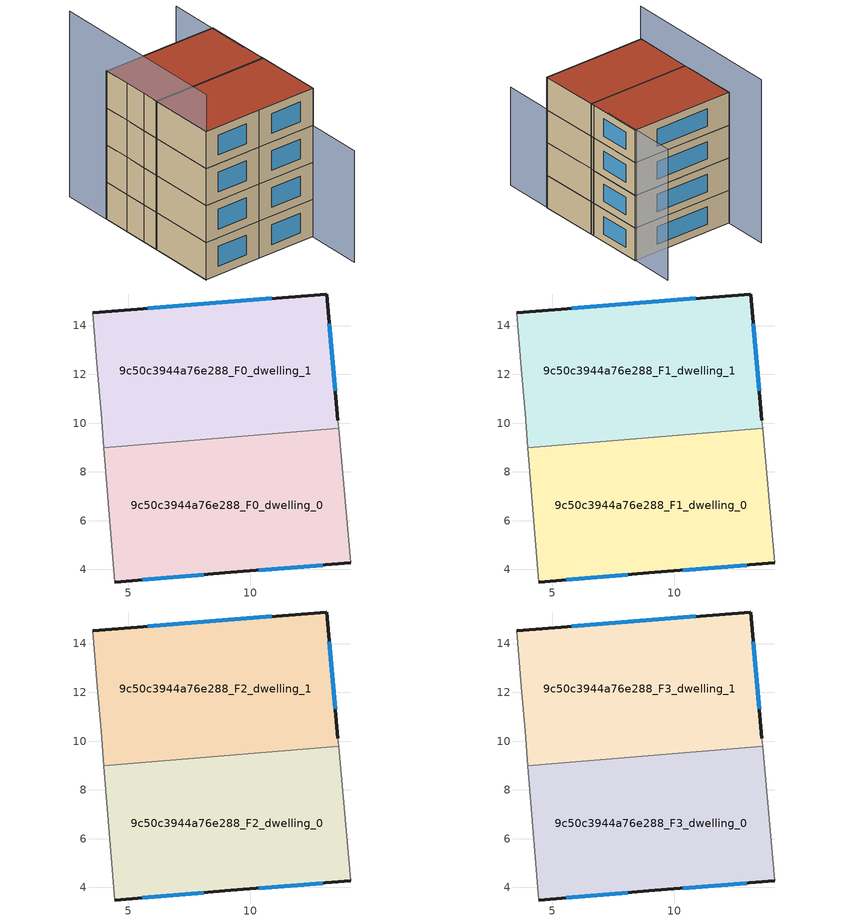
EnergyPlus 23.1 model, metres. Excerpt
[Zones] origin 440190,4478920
9c50c3944a76e288_F0_dwelling_0
 floor ground (EU_floor_Construction): 14.13,4.28 13.63,9.78 4.01,8.99 4.45,3.49 9.21,3.88 z0
 wall outside (EU_wall_Construction): 14.13,4.28 9.21,3.88 4.45,3.49 z0:3
 wall adiabatic (EU_wall_Construction): 13.63,9.78 14.13,4.28 / 4.45,3.49 4.01,8.99 z0:3
 wall to 9c50c3944a76e288_F0_dwelling_1 (EU_wall_Construction): 4,8.99 13.63,9.78 z0:3
 window (EU_Window_Construction): 12.98,4.18 10.36,3.97 / 8.1,3.79 5.57,3.58 z0.7:2.3
9c50c3944a76e288_F0_dwelling_1
 floor ground (EU_floor_Construction): 13.63,9.78 13.6,10.12 13.14,15.29 3.55,14.53 3.73,12.24 3.89,10.39 4.01,8.99 z0
 wall outside (EU_wall_Construction): 3.55,14.53 13.14,15.29 13.6,10.12 z0:3
 wall adiabatic (EU_wall_Construction): 13.6,10.12 13.63,9.78 / 4.01,8.99 3.89,10.39 3.73,12.24 3.55,14.53 z0:3
 window (EU_Window_Construction): 5.79,14.71 10.89,15.11 / 13.24,14.08 13.49,11.33 z0.7:2.3
9c50c3944a76e288_F1_dwelling_0
 floor to 9c50c3944a76e288_F0_dwelling_0 (EU_floor_Construction): 14.13,4.28 13.63,9.78 4,8.99 4.45,3.49 9.21,3.88 z3
 wall outside (EU_wall_Construction): 14.13,4.28 9.21,3.88 4.45,3.49 z3:6
 wall adiabatic (EU_wall_Construction): 13.63,9.78 14.13,4.28 / 4.45,3.49 4.01,8.99 z3:6
 wall to 9c50c3944a76e288_F1_dwelling_1 (EU_wall_Construction): 4,8.99 13.63,9.78 z3:6
 window (EU_Window_Construction): 12.98,4.18 10.36,3.97 / 8.1,3.79 5.57,3.58 z3.7:5.3
9c50c3944a76e288_F1_dwelling_1
 floor to 9c50c3944a76e288_F0_dwelling_1 (EU_floor_Construction): 13.63,9.78 13.6,10.12 13.14,15.29 3.55,14.53 3.73,12.24 3.89,10.39 4,8.99 z3
 wall outside (EU_wall_Construction): 3.55,14.53 13.14,15.29 13.6,10.12 z3:6
 wall adiabatic (EU_wall_Construction): 13.6,10.12 13.63,9.78 / 4.01,8.99 3.89,10.39 3.73,12.24 3.55,14.53 z3:6
 window (EU_Window_Construction): 5.79,14.71 10.89,15.11 / 13.24,14.08 13.49,11.33 z3.7:5.3
9c50c3944a76e288_F2_dwelling_0
 floor to 9c50c3944a76e288_F1_dwelling_0 (EU_floor_Construction): 14.13,4.28 13.63,9.78 4,8.99 4.45,3.49 9.21,3.88 z6
 wall outside (EU_wall_Construction): 14.13,4.28 9.21,3.88 4.45,3.49 z6:9
 wall adiabatic (EU_wall_Construction): 13.63,9.78 14.13,4.28 / 4.45,3.49 4.01,8.99 z6:9
 wall to 9c50c3944a76e288_F2_dwelling_1 (EU_wall_Construction): 4,8.99 13.63,9.78 z6:9
 window (EU_Window_Construction): 12.98,4.18 10.36,3.97 / 8.1,3.79 5.57,3.58 z6.7:8.3
9c50c3944a76e288_F2_dwelling_1
 floor to 9c50c3944a76e288_F1_dwelling_1 (EU_floor_Construction): 13.63,9.78 13.6,10.12 13.14,15.29 3.55,14.53 3.73,12.24 3.89,10.39 4,8.99 z6
 wall outside (EU_wall_Construction): 3.55,14.53 13.14,15.29 13.6,10.12 z6:9
 wall adiabatic (EU_wall_Construction): 13.6,10.12 13.63,9.78 / 4.01,8.99 3.89,10.39 3.73,12.24 3.55,14.53 z6:9
 window (EU_Window_Construction): 5.79,14.71 10.89,15.11 / 13.24,14.08 13.49,11.33 z6.7:8.3
9c50c3944a76e288_F3_dwelling_0
 floor to 9c50c3944a76e288_F2_dwelling_0 (EU_floor_Construction): 14.13,4.28 13.63,9.78 4,8.99 4.45,3.49 9.21,3.88 z9
 wall outside (EU_wall_Construction): 14.13,4.28 9.21,3.88 4.45,3.49 z9:12
 wall adiabatic (EU_wall_Construction): 13.63,9.78 14.13,4.28 / 4.45,3.49 4.01,8.99 z9:12
 wall to 9c50c3944a76e288_F3_dwelling_1 (EU_wall_Construction): 4,8.99 13.63,9.78 z9:12
 window (EU_Window_Construction): 12.98,4.18 10.36,3.97 / 8.1,3.79 5.57,3.58 z9.7:11.3
 roof outside (EU_roof_Construction): 13.63,9.78 14.13,4.28 9.21,3.88 4.45,3.49 4.01,8.99 z12
9c50c3944a76e288_F3_dwelling_1
 floor to 9c50c3944a76e288_F2_dwelling_1 (EU_floor_Construction): 13.63,9.78 13.6,10.12 13.14,15.29 3.55,14.53 3.73,12.24 3.89,10.39 4,8.99 z9
 wall outside (EU_wall_Construction): 3.55,14.53 13.14,15.29 13.6,10.12 z9:12
 wall adiabatic (EU_wall_Construction): 13.6,10.12 13.63,9.78 / 4.01,8.99 3.89,10.39 3.73,12.24 3.55,14.53 z9:12
 window (EU_Window_Construction): 5.79,14.71 10.89,15.11 / 13.24,14.08 13.49,11.33 z9.7:11.3
 roof outside (EU_roof_Construction): 13.14,15.29 13.6,10.12 13.63,9.78 4.01,8.99 3.89,10.39 3.73,12.24 3.55,14.53 z12
shading: 13.34,11.82 12.76,19.28 z0:12; 14.45,-0.35 13.6,10.12 z0:9; 3.22,18.6 4.46,3.45 z0:15
[Building]
EU S2 Campaign: North Axis=0; Terrain=City; Solar Distribution=FullExterior
[Site:Location]
Madrid: Latitude=40.5; Longitude=-3.5; Time Zone=1; Elevation=609
[SizingPeriod:WeatherFileDays]
AnnualSizingPeriod: Begin Month=1; Begin Day of Month=1; End Month=12; End Day of Month=31; Day of Week for Start Day=Monday; Use Weather File Daylight Saving Period=No; Use Weather File Rain and Snow Indicators=No
[MATERIAL]
EU_InternalMass_Material: Roughness=MediumRough; Thickness=0.1; Conductivity=1; Density=1800; Specific Heat=900; Thermal Absorptance=0.9; Solar Absorptance=0.7; Visible Absorptance=0.7
[MATERIAL:NOMASS] Roughness=MediumRough; Thermal Absorptance=0.9; Solar Absorptance=0.7; Visible Absorptance=0.7
Name | Thermal Resistance
EU_wall_NoMass | 0.419739
EU_roof_NoMass | 0.352165
EU_floor_NoMass | 0.608284
[WINDOWMATERIAL:SIMPLEGLAZINGSYSTEM]
EU_Window_SimpleGlazing: UFactor=4.8352; Solar Heat Gain Coefficient=0.85; Visible Transmittance=0.85
[CONSTRUCTION]
EU_wall_Construction: EU_wall_NoMass
EU_roof_Construction: EU_roof_NoMass
EU_floor_Construction: EU_floor_NoMass
EU_InternalMass_Construction: EU_InternalMass_Material
EU_Window_Construction: EU_Window_SimpleGlazing
[ZONE] Type=1; Multiplier=1; Ceiling Height=autocalculate; Floor Area=autocalculate; Part of Total Floor Area=Yes
Name | Volume
9c50c3944a76e288_F0_dwelling_0 | 160.318
9c50c3944a76e288_F1_dwelling_0; 9c50c3944a76e288_F2_dwelling_0; 9c50c3944a76e288_F3_dwelling_0 | 160.317
9c50c3944a76e288_F0_dwelling_1 | 160.335
9c50c3944a76e288_F1_dwelling_1; 9c50c3944a76e288_F2_dwelling_1; 9c50c3944a76e288_F3_dwelling_1 | 160.336
[INTERNALMASS] Construction=EU_InternalMass_Construction
Name | Zone or ZoneList | Surface Area
9c50c3944a76e288_F0_dwelling_0_EU_InternalMass | 9c50c3944a76e288_F0_dwelling_0 | 53.4391
9c50c3944a76e288_F0_dwelling_1_EU_InternalMass | 9c50c3944a76e288_F0_dwelling_1 | 53.4452
9c50c3944a76e288_F1_dwelling_0_EU_InternalMass | 9c50c3944a76e288_F1_dwelling_0 | 53.4391
9c50c3944a76e288_F1_dwelling_1_EU_InternalMass | 9c50c3944a76e288_F1_dwelling_1 | 53.4452
9c50c3944a76e288_F2_dwelling_0_EU_InternalMass | 9c50c3944a76e288_F2_dwelling_0 | 53.4391
9c50c3944a76e288_F2_dwelling_1_EU_InternalMass | 9c50c3944a76e288_F2_dwelling_1 | 53.4452
9c50c3944a76e288_F3_dwelling_0_EU_InternalMass | 9c50c3944a76e288_F3_dwelling_0 | 53.4391
9c50c3944a76e288_F3_dwelling_1_EU_InternalMass | 9c50c3944a76e288_F3_dwelling_1 | 53.4452
[OTHEREQUIPMENT] Fuel Type=Electricity; Design Level Calculation Method=Watts/Area; Power per Zone Floor Area=1; Fraction Latent=0; Fraction Radiant=0; Fraction Lost=0; Carbon Dioxide Generation Rate=0; EndUse Subcategory=EU_Step8_InternalGains
Name | Zone or ZoneList or Space or SpaceList | Schedule
EU_Step8_InternalGain_9c50c3944a76e288_F0_dwelling_0_f000 | 9c50c3944a76e288_F0_dwelling_0 | EU_Step8_GainSchedule_9c50c3944a76e288_F0_dwelling_0_f000
EU_Step8_InternalGain_9c50c3944a76e288_F0_dwelling_1_f000 | 9c50c3944a76e288_F0_dwelling_1 | EU_Step8_GainSchedule_9c50c3944a76e288_F0_dwelling_1_f000
EU_Step8_InternalGain_9c50c3944a76e288_F1_dwelling_0_f000 | 9c50c3944a76e288_F1_dwelling_0 | EU_Step8_GainSchedule_9c50c3944a76e288_F1_dwelling_0_f000
EU_Step8_InternalGain_9c50c3944a76e288_F1_dwelling_1_f000 | 9c50c3944a76e288_F1_dwelling_1 | EU_Step8_GainSchedule_9c50c3944a76e288_F1_dwelling_1_f000
EU_Step8_InternalGain_9c50c3944a76e288_F2_dwelling_0_f000 | 9c50c3944a76e288_F2_dwelling_0 | EU_Step8_GainSchedule_9c50c3944a76e288_F2_dwelling_0_f000
EU_Step8_InternalGain_9c50c3944a76e288_F2_dwelling_1_f000 | 9c50c3944a76e288_F2_dwelling_1 | EU_Step8_GainSchedule_9c50c3944a76e288_F2_dwelling_1_f000
EU_Step8_InternalGain_9c50c3944a76e288_F3_dwelling_0_f000 | 9c50c3944a76e288_F3_dwelling_0 | EU_Step8_GainSchedule_9c50c3944a76e288_F3_dwelling_0_f000
EU_Step8_InternalGain_9c50c3944a76e288_F3_dwelling_1_f000 | 9c50c3944a76e288_F3_dwelling_1 | EU_Step8_GainSchedule_9c50c3944a76e288_F3_dwelling_1_f000
[ZONEVENTILATION:DESIGNFLOWRATE] Schedule=EU_AlwaysOn; Design Flow Rate Calculation Method=AirChanges/Hour; Air Changes per Hour=0.703302; Ventilation Type=Natural; Fan Pressure Rise=0; Fan Total Efficiency=1; Constant Term Coefficient=1; Temperature Term Coefficient=0; Velocity Term Coefficient=0; Velocity Squared Term Coefficient=0; Minimum Indoor Temperature=-100; Maximum Indoor Temperature=100; Delta Temperature=-100; Minimum Outdoor Temperature=-100; Maximum Outdoor Temperature=100; Maximum Wind Speed=40
Name | Zone or ZoneList or Space or SpaceList
EU_ConstantAir_9c50c3944a76e288_F0_dwelling_0 | 9c50c3944a76e288_F0_dwelling_0
EU_ConstantAir_9c50c3944a76e288_F0_dwelling_1 | 9c50c3944a76e288_F0_dwelling_1
EU_ConstantAir_9c50c3944a76e288_F1_dwelling_0 | 9c50c3944a76e288_F1_dwelling_0
EU_ConstantAir_9c50c3944a76e288_F1_dwelling_1 | 9c50c3944a76e288_F1_dwelling_1
EU_ConstantAir_9c50c3944a76e288_F2_dwelling_0 | 9c50c3944a76e288_F2_dwelling_0
EU_ConstantAir_9c50c3944a76e288_F2_dwelling_1 | 9c50c3944a76e288_F2_dwelling_1
EU_ConstantAir_9c50c3944a76e288_F3_dwelling_0 | 9c50c3944a76e288_F3_dwelling_0
EU_ConstantAir_9c50c3944a76e288_F3_dwelling_1 | 9c50c3944a76e288_F3_dwelling_1
[HVACTEMPLATE:THERMOSTAT] Constant Heating Setpoint=20; Constant Cooling Setpoint=50
EU_HeatOnly_9c50c3944a76e288_F0_dwelling_0; EU_HeatOnly_9c50c3944a76e288_F0_dwelling_1; EU_HeatOnly_9c50c3944a76e288_F1_dwelling_0; EU_HeatOnly_9c50c3944a76e288_F1_dwelling_1; EU_HeatOnly_9c50c3944a76e288_F2_dwelling_0; EU_HeatOnly_9c50c3944a76e288_F2_dwelling_1; EU_HeatOnly_9c50c3944a76e288_F3_dwelling_0; EU_HeatOnly_9c50c3944a76e288_F3_dwelling_1
[HVACTEMPLATE:ZONE:IDEALLOADSAIRSYSTEM] System Availability Schedule=EU_AlwaysOn; Maximum Heating Supply Air Temperature=50; Minimum Cooling Supply Air Temperature=13; Maximum Heating Supply Air Humidity Ratio=0.0156; Minimum Cooling Supply Air Humidity Ratio=0.0077; Heating Limit=NoLimit; Cooling Limit=NoLimit; Heating Availability Schedule=EU_AlwaysOn; Cooling Availability Schedule=EU_CoolingOff; Dehumidification Control Type=ConstantSensibleHeatRatio; Cooling Sensible Heat Ratio=0.7; Dehumidification Setpoint=60; Humidification Control Type=None; Humidification Setpoint=30; Outdoor Air Method=None; Outdoor Air Flow Rate per Person=0.00944; Outdoor Air Flow Rate per Zone Floor Area=0; Outdoor Air Flow Rate per Zone=0; Demand Controlled Ventilation Type=None; Outdoor Air Economizer Type=NoEconomizer; Heat Recovery Type=None; Sensible Heat Recovery Effectiveness=0.7; Latent Heat Recovery Effectiveness=0.65
Name | Template Thermostat
9c50c3944a76e288_F0_dwelling_0 | EU_HeatOnly_9c50c3944a76e288_F0_dwelling_0
9c50c3944a76e288_F0_dwelling_1 | EU_HeatOnly_9c50c3944a76e288_F0_dwelling_1
9c50c3944a76e288_F1_dwelling_0 | EU_HeatOnly_9c50c3944a76e288_F1_dwelling_0
9c50c3944a76e288_F1_dwelling_1 | EU_HeatOnly_9c50c3944a76e288_F1_dwelling_1
9c50c3944a76e288_F2_dwelling_0 | EU_HeatOnly_9c50c3944a76e288_F2_dwelling_0
9c50c3944a76e288_F2_dwelling_1 | EU_HeatOnly_9c50c3944a76e288_F2_dwelling_1
9c50c3944a76e288_F3_dwelling_0 | EU_HeatOnly_9c50c3944a76e288_F3_dwelling_0
9c50c3944a76e288_F3_dwelling_1 | EU_HeatOnly_9c50c3944a76e288_F3_dwelling_1
[SIZING:ZONE] Zone Cooling Design Supply Air Temperature Input Method=SupplyAirTemperature; Zone Cooling Design Supply Air Temperature=13; Zone Heating Design Supply Air Temperature Input Method=SupplyAirTemperature; Zone Heating Design Supply Air Temperature=50; Zone Cooling Design Supply Air Humidity Ratio=0.008; Zone Heating Design Supply Air Humidity Ratio=0.008; Cooling Design Air Flow Method=DesignDay; Cooling Design Air Flow Rate=0; Cooling Minimum Air Flow per Zone Floor Area=0.000762; Cooling Minimum Air Flow=0; Cooling Minimum Air Flow Fraction=0.2; Heating Design Air Flow Method=DesignDay; Heating Design Air Flow Rate=0; Heating Maximum Air Flow per Zone Floor Area=0.002032; Heating Maximum Air Flow=0.141576; Heating Maximum Air Flow Fraction=0.3; Account for Dedicated Outdoor Air System=No; Dedicated Outdoor Air System Control Strategy=NeutralSupplyAir; Dedicated Outdoor Air Low Setpoint Temperature for Design=autosize; Dedicated Outdoor Air High Setpoint Temperature for Design=autosize; Zone Load Sizing Method=Sensible Load Only No Latent Load; Zone Latent Cooling Design Supply Air Humidity Ratio Input Method=HumidityRatioDifference; Zone Cooling Design Supply Air Humidity Ratio Difference=0.005; Zone Latent Heating Design Supply Air Humidity Ratio Input Method=HumidityRatioDifference; Zone Humidification Design Supply Air Humidity Ratio Difference=0.005
9c50c3944a76e288_F0_dwelling_0; 9c50c3944a76e288_F0_dwelling_1; 9c50c3944a76e288_F1_dwelling_0; 9c50c3944a76e288_F1_dwelling_1; 9c50c3944a76e288_F2_dwelling_0; 9c50c3944a76e288_F2_dwelling_1; 9c50c3944a76e288_F3_dwelling_0; 9c50c3944a76e288_F3_dwelling_1
[SCHEDULE:CONSTANT]
Name | Hourly Value
EU_AlwaysOn | 1
EU_CoolingOff | 0
[SCHEDULE:FILE] Column Number=1; Rows to Skip at Top=0; Number of Hours of Data=8760; Column Separator=Comma; Interpolate to Timestep=No; Minutes per Item=60; Adjust Schedule for Daylight Savings=Yes
Name | File
EU_Step8_GainSchedule_9c50c3944a76e288_F0_dwelling_0_f000 | ../../schedules/9c50c3944a76e288/9c50c3944a76e288_F0_dwelling_0_f000_gain.csv
EU_Step8_GainSchedule_9c50c3944a76e288_F0_dwelling_1_f000 | ../../schedules/9c50c3944a76e288/9c50c3944a76e288_F0_dwelling_1_f000_gain.csv
EU_Step8_GainSchedule_9c50c3944a76e288_F1_dwelling_0_f000 | ../../schedules/9c50c3944a76e288/9c50c3944a76e288_F1_dwelling_0_f000_gain.csv
EU_Step8_GainSchedule_9c50c3944a76e288_F1_dwelling_1_f000 | ../../schedules/9c50c3944a76e288/9c50c3944a76e288_F1_dwelling_1_f000_gain.csv
EU_Step8_GainSchedule_9c50c3944a76e288_F2_dwelling_0_f000 | ../../schedules/9c50c3944a76e288/9c50c3944a76e288_F2_dwelling_0_f000_gain.csv
EU_Step8_GainSchedule_9c50c3944a76e288_F2_dwelling_1_f000 | ../../schedules/9c50c3944a76e288/9c50c3944a76e288_F2_dwelling_1_f000_gain.csv
EU_Step8_GainSchedule_9c50c3944a76e288_F3_dwelling_0_f000 | ../../schedules/9c50c3944a76e288/9c50c3944a76e288_F3_dwelling_0_f000_gain.csv
EU_Step8_GainSchedule_9c50c3944a76e288_F3_dwelling_1_f000 | ../../schedules/9c50c3944a76e288/9c50c3944a76e288_F3_dwelling_1_f000_gain.csv
